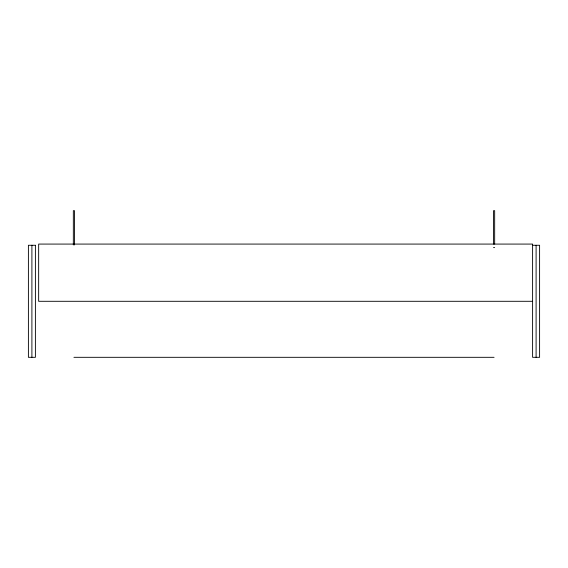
<?xml version="1.0" encoding="UTF-8"?>
<svg xmlns="http://www.w3.org/2000/svg" width="568" height="568" viewBox="0 0 568 568"><rect width="100%" height="100%" fill="white"/><g stroke="black" fill="none" stroke-linecap="round" stroke-linejoin="round"><path stroke-width="0.85" d="M532.599 245.269L539.6 245.269L539.6 357.315L532.599 357.315L532.599 244.077L38.66 244.077L38.66 301.296L532.599 301.296M493.521 247.605L494.643 247.605M73.918 357.315L494.082 357.315M536.1 245.269L536.1 357.315M494.664 244.091L494.664 210.692L493.5 210.692L493.5 244.091M74.5 244.957L74.5 210.685L73.336 210.685L73.336 244.957M31.9 245.269L31.9 357.315M35.401 245.269L28.4 245.269L28.4 357.315L35.401 357.315L35.401 245.269"/></g></svg>
